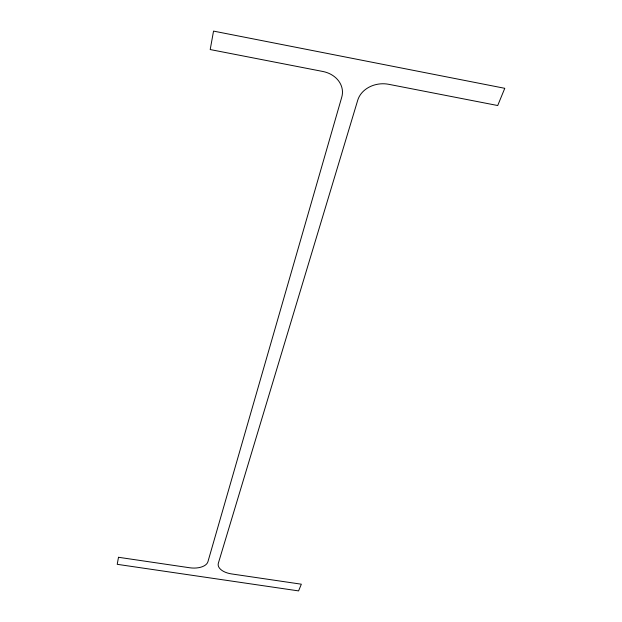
<?xml version="1.0" encoding="UTF-8"?>
<svg xmlns="http://www.w3.org/2000/svg" width="622" height="622" viewBox="0 0 622 622"><rect width="100%" height="100%" fill="white"/><g stroke="black" fill="none" stroke-linecap="round" stroke-linejoin="round"><path stroke-width="0.93" d="M118.491 557.281L117.224 564.325L298.583 590.9L301.336 584.198L231.578 573.927A16.149 8.677 4.5 0 1 218.345 563.244L357.743 100.181A25.191 20.751 -5 0 1 388.703 84.304L497.717 105.53L504.776 88.308L213.54 31.1L210.205 49.55L322.841 71.476A25.214 21.109 0.9 0 1 341.773 97.102L207.935 561.705A16.226 8.731 5.7 0 1 189.687 567.762L118.491 557.281"/></g></svg>
